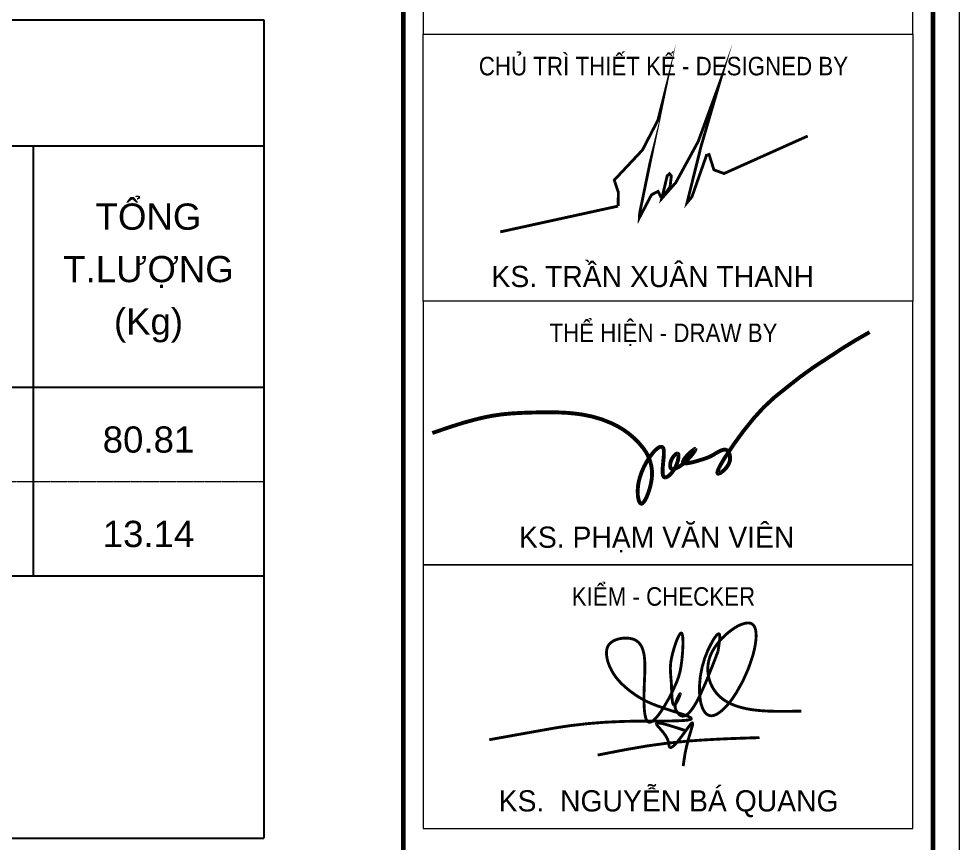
# Model space of a CAD drawing. Header units: millimetres. Extents: x 19378 to 270036, y -611253 to -548347.
# Drawn here: x 225194 to 228036, y -557339 to -554849 of the extents above; entities that cross this region are included whole.
import ezdxf
from ezdxf.enums import TextEntityAlignment as Align

# ---------------------------------------------------------------- set-up
doc = ezdxf.new("R2010")
doc.units = ezdxf.units.MM
doc.header["$MEASUREMENT"] = 0
doc.linetypes.add('HIDDEN', pattern=[0.375, 0.25, -0.125])
doc.linetypes.add('HIDDENX2', pattern=[0.75, 0.5, -0.25])
doc.layers.get('Defpoints').update_dxf_attribs({"color": 1})
doc.layers.add('Khungten_LCDI', color=7, linetype='Continuous')
for name, color, linetype, lineweight in [('LC ISO', 153, 'Continuous', 13), ('LC MANH DUT', 35, 'HIDDEN', 5), ('LC Net dam 1', 30, 'Continuous', 30), ('LC Net thay', 7, 'Continuous', 25), ('LC Text1', 3, 'Continuous', 20), ('NetMo', 9, 'HIDDENX2', 0), ('TextThep', 7, 'Continuous', 0)]:
    doc.layers.add(name, color=color, linetype=linetype, lineweight=lineweight)
doc.styles.add('Hoa', font='micross.ttf')
doc.styles.add('Khungten', font='VHAVAN.TTF', dxfattribs={"width": 0.9, "height": 5000})
doc.styles.add('Thuong', font='micross.ttf')
doc.styles.add('Title', font='VHBLACK.TTF', dxfattribs={"width": 0.8})
doc.styles.add('VnAvantH', font='VHAVANB.TTF', dxfattribs={"width": 0.6})

# ---------------------------------------------------------------- blocks, each defined once
blk = doc.blocks.new('NGUYEN BA QUANG')
at = {"layer": 'LC ISO', "const_width": 54}
for points in [[(906, 1114, 0.006821), (929, 1272, 0.011774), (937, 1340, 0.026266), (938, 1394, 0.052103), (935, 1423, 0.076783), (930, 1436, 0.163971), (923, 1442, 0.170042), (914, 1442, 0.080479), (902, 1436, 0.05585), (881, 1417, 0.031056), (847, 1375, 0.025203), (791, 1286, 0.116129), (556, 476, 0.061974), (575, 166, 0.045365), (610, 47, 0.070676), (660, -41, 0.091415), (710, -86, 0.146905), (783, -104, 0.068448), (833, -95, 0.049636), (885, -72, 0.053986), (978, -6, 0.029209), (1056, 69, 0.021304), (1134, 162, 0.025491), (1250, 329, 0.068873), (1561, 1027, 0.01773), (1596, 1171, 0.037697), (1624, 1368, 0.029037), (1623, 1453, 0.04288), (1613, 1525, 0.066726), (1590, 1583, 0.100495), (1556, 1623, 0.111871), (1508, 1644, 0.054631), (1469, 1647, 0.041179), (1426, 1643, 0.04561), (1355, 1623, 0.04967), (1225, 1558, 0.109429), (829, 1164, 0.05047), (753, 1012, 0.368126), (1079, 156, 0.040655), (1223, 90, 0.031441), (1383, 42, 0.023503), (1557, 9, 0.017084), (1742, -10, 0.011936), (1936, -19, 0.009133), (2206, -21, 0.002915), (2480, -16)], [(-3416, -557, -0.001023), (-2231, -345, -0.008385), (-1869, -289, -0.026114), (-905, -212, -0.007166), (-491, -205, 0.001773), (-49, -203, 0.009736), (200, -197, 0.025773), (331, -186, 0.054465), (383, -173, 0.09183), (397, -166, 0.386262), (399, -152, 0.129793), (379, -135, 0.036801), (321, -108, 0.016128), (184, -59, -0.006736), (-183, 62, -0.023924), (-416, 154, -0.046785), (-684, 310, -0.041509), (-918, 503, -0.092678), (-1136, 813, -0.077778), (-1199, 1035, -0.070106), (-1196, 1141, -0.201572), (-1106, 1286, -0.091887), (-982, 1343, -0.118851), (-732, 1351, -0.227561), (-543, 1208, -0.055716), (-508, 1121, -0.035741), (-487, 1019, -0.022757), (-478, 904, -0.018678), (-477, 714, 0.005361), (-493, 294, 0.022501), (-487, 25, 0.024956), (-474, -85, 0.051878), (-451, -169, 0.084004), (-427, -209, 0.302699), (-372, -224, 0.091028), (-331, -204, 0.045769), (-285, -164, 0.031407), (-218, -87, 0.026473), (-114, 66, 0.038878), (124, 530, 0.063388), (207, 831, 0.030377), (243, 1236, 0.019395), (241, 1350, 0.050857), (231, 1429, 0.089259), (221, 1451, 0.446193), (202, 1454, 0.08967), (185, 1438, 0.048315), (156, 1388, 0.024568), (114, 1288, 0.037087), (24, 971, 0.06811), (7, 722, 0.007404), (19, 571, -0.009821), (27, 442, 0.013775), (38, 214, 0.023991), (46, 154, 0.068642), (58, 113, 0.168495), (71, 99, 0.190472), (82, 99, 0.135753), (102, 116, 0.042547), (133, 165, 0.037247), (185, 280, 0.083462), (192, 310, 0.752396), (189, 311, 0.077103), (170, 286, 0.067778), (106, 135, 0.079642), (97, 52, 0.07615), (107, 12, 0.090818), (168, -77, 0.162992), (233, -111, 0.134535), (287, -101, 0.046135), (315, -85, 0.0589), (372, -33, 0.033446), (431, 44, 0.020493), (492, 142, 0.018931), (584, 325, 0.012315), (712, 617, 0.006262), (906, 1114)], [(274, -380, 0.002584), (99, -322, 0.004829), (-9, -289, 0.009549), (-104, -262, 0.02019), (-180, -245, 0.020391), (-210, -242, 0.037792), (-233, -241, 0.083891), (-249, -244, 0.129866), (-256, -250, 0.170647), (-258, -257, 0.074142), (-257, -264, 0.04333), (-253, -271, 0.038982), (-240, -290, 0.018381), (-209, -327, -0.006145), (-155, -388, -0.017161), (-112, -442, -0.029179), (-72, -502, -0.056277), (-39, -577, -0.025416), (-31, -610, -0.003247), (-24, -652, 0.033316), (-18, -677, 0.055631), (-12, -689, 0.087521), (-5, -698, 0.15828), (8, -703, 0.07777), (18, -702, 0.051495), (30, -698, 0.04838), (50, -685, 0.02792), (72, -667, 0.021215), (104, -635, 0.012757), (138, -596, 0.011354), (192, -528, 0.005945), (265, -430, -0.007904), (360, -301, -0.011483), (384, -270, -0.027823), (404, -249, -0.066961), (415, -240, -0.123545), (420, -238, -0.248584), (424, -240, -0.12084), (426, -246, -0.064597), (426, -260, -0.027008), (421, -289, -0.011306), (411, -326, -0.007085), (384, -419, 0.007773), (340, -569, 0.03162), (266, -923, 0.004795), (248, -1055)], [(-1368, -847, -0.004051), (-800, -737, -0.026384), (342, -582, -0.006339), (726, -556, -0.004215), (1111, -537, -0.002629), (1689, -517)]]:
    blk.add_lwpolyline(points, format="xyb", dxfattribs=at)
blk = doc.blocks.new('Nha o can bo nhan vien Trung doan')
at = {"layer": 'Defpoints', "lineweight": 0}
blk.add_lwpolyline([(-1200, -14850), (-1200, 14850), (40800, 14850), (40800, -14850)], close=True, dxfattribs=at)
at = {"layer": 'Khungten_LCDI', "color": 5, "lineweight": 60}
blk.add_line((36600, 14650), (36600, -14650), dxfattribs=at)
at = {"layer": 'Khungten_LCDI', "color": 5, "lineweight": 25}
blk.add_line((40600, -14650), (40600, 14650), dxfattribs=at)
at = {"layer": 'Khungten_LCDI', "color": 5, "lineweight": 60}
blk.add_lwpolyline([(0, -14650), (0, 14650), (40600, 14650), (40600, -14650)], close=True, dxfattribs=at)
at = {"layer": 'Khungten_LCDI', "color": 9, "lineweight": 15}
for points in [[(36750, -1521.9), (40450, -1521.9), (40450, 446.3), (36750, 446.3)], [(36750, -1521.9), (40450, -1521.9), (40450, -3535.5), (36750, -3535.5)], [(36750, -5526.4), (40450, -5526.4), (40450, -3535.5), (36750, -3535.5)], [(36750, -7517.3), (40450, -7517.3), (40450, -5526.4), (36750, -5526.4)]]:
    blk.add_lwpolyline(points, close=True, dxfattribs=at)
at = {"layer": 'LC ISO', "const_width": 21.6}
for points in [[(38222.9, -2819), (38225.2, -2714.7), (38193.8, -2622.9), (38407, -2395.5), (38523.8, -2169.8), (38558.7, -2032.7), (38386, -2871.3), (38384, -2906.9), (38424.1, -2830.7), (38475.4, -2733.5), (38525, -2707.6), (38553, -2761.4), (38615.8, -2673.2), (38625.2, -2590.3), (38611.2, -2574.6), (38594.2, -2589.8), (38553, -2761.4), (38659, -2641.3), (38828.4, -2330.8), (38987.1, -1897.3), (38849.7, -2368.1), (38748.8, -2773.2), (38743.8, -2793.5), (38780.6, -2749.6), (38890.8, -2435.7), (38910.2, -2429.5), (38947.2, -2545.4), (39023.4, -2572.9), (39655.2, -2290)], [(37332.9, -3013.6), (38222.9, -2819)]]:
    blk.add_lwpolyline(points, dxfattribs=at)
at = {"layer": 'LC ISO', "const_width": 29.4}
blk.add_lwpolyline([(36819.7, -4532.4, -0.005589), (36989.1, -4475.2, -0.022453), (37202.6, -4416, -0.038343), (37420.5, -4384.3, -0.012299), (37598.3, -4377, -0.014061), (37777.6, -4376.9, -0.032435), (37955.1, -4393.2, -0.065887), (38168.6, -4456.3, -0.127402), (38413.9, -4647.5, -0.217203), (38473.5, -4901.2, -0.056046), (38440.9, -5010.2, -0.054981), (38418.7, -5051, -0.074917), (38407.7, -5062.4, -0.192631), (38397.5, -5065.7, -0.190426), (38388.5, -5059.9, -0.079856), (38381.1, -5046, -0.067464), (38372, -4999.8, -0.089823), (38386, -4871.7, -0.10427), (38490.7, -4676, -0.05658), (38522.4, -4646.7, -0.102761), (38542.6, -4636.9, -0.411767), (38564.8, -4648.5, -0.072182), (38568.3, -4664.4, -0.042063), (38567.7, -4711.6, 0.006515), (38560.1, -4796.7, 0.050846), (38560.7, -4843.3, 0.084642), (38565.4, -4858.7, 0.316888), (38580.1, -4867.1, 0.10557), (38595, -4861.9, 0.079173), (38621.3, -4840.4, 0.148897), (38678.8, -4717.8, 0.074472), (38678.9, -4696.7, 0.295229), (38672.3, -4687, 0.15701), (38666.2, -4687.7, 0.097298), (38649.9, -4699.8, 0.165018), (38616.5, -4769.1, 0.085117), (38617.4, -4788.6, 0.384735), (38637.5, -4804.4, 0.083003), (38654.7, -4801.1, 0.044183), (38675.2, -4791.7, 0.048448), (38721.7, -4758.5, 0.055197), (38787.7, -4688.2, 0.06223), (38805.8, -4659.3, 0.356145), (38806.3, -4653.1, 0.296448), (38800, -4654.4, 0.057996), (38762.4, -4684.2, 0.048541), (38723, -4728.3, 0.086608), (38713.9, -4746.2, 0.314867), (38716.8, -4757.1, 0.149234), (38730.8, -4761, 0.047589), (38752.9, -4759.5, 0.030742), (38810.2, -4746.3, 0.010919), (38887.9, -4722.1, 0.058476), (38947, -4694.1, -0.021304), (38991.3, -4668.6, -0.046344), (39012.9, -4660.1, -0.096698), (39032.5, -4658.2, -0.153723), (39049, -4665.4, -0.103714), (39061.2, -4682.2, -0.235546), (39056.8, -4769, -0.124446), (39000, -4830.6, -0.115248), (38981.2, -4838.9, -0.439421), (38973.6, -4834, -0.101123), (38974.3, -4824.1, -0.053735), (38987.4, -4791.5, -0.025453), (39028.9, -4719.6, -0.033469), (39248, -4420.5, -0.059013), (39490.8, -4193.5, -0.0344), (39817.5, -3958.6, -0.023249), (40123.3, -3770.7)], format="xyb", dxfattribs=at)
at = {"layer": 'LC Net dam 1', "xscale": 0.4, "yscale": 0.4, "zscale": 0.4}
blk.add_blockref('NGUYEN BA QUANG', (38615.8, -6625.3), dxfattribs=at)
at = {"color": 7, "style": 'Khungten', "width": 0.9}
for s, p in [('chñ tr× thiÕt kÕ - designed by', (38565.6, -1831.8)), ('thÓ hiÖn - draw by', (38565.6, -3845.4)), ('kiÓm - checker', (38565.6, -5836.3))]:
    blk.add_text(s, height=140, dxfattribs=at).set_placement(p, align=Align.CENTER)
at = {"color": 7, "style": 'VnAvantH'}
for s, p in [('ks. TRÇN XU¢N THANH ', (38514.7, -3430.5)), ('ks. PH¹M V¡N VI£N', (38514.7, -5398.7)), ('ks.  NGUYÔN B¸ QUANG', (38604.8, -7389.6))]:
    blk.add_text(s, height=160, dxfattribs=at).set_placement(p, align=Align.CENTER)
at = {"color": 7, "style": 'Khungten', "width": 0.8}
for tag, p in [('REVISION', (39498.8, -10746.3)), ('NGAYHT', (39546.1, -11609.4))]:
    blk.add_attdef(tag, text='', height=200, dxfattribs=at).set_placement(p, align=Align.CENTER)
at = {"layer": 'LC Text1', "style": 'Title', "width": 1.485915}
for tag, p, p2 in [('TENBANVE1', (36912.7, -8885.8), (40339.1, -8885.8)), ('TENBANVE2', (36912.7, -9562.5), (40339.1, -9562.5))]:
    blk.add_attdef(tag, text='', height=250, dxfattribs=at).set_placement(p, p2, align=Align.FIT)
at = {"layer": 'LC Text1', "style": 'Title', "width": 0.7}
blk.add_attdef('SOBANVE', text='', height=250, dxfattribs=at).set_placement((39562, -13896.2), align=Align.CENTER)

msp = doc.modelspace()

# ---------------------------------------------------------------- linework, layer by layer
at = {"layer": 'LC MANH DUT'}
msp.add_line((220342.7, -556246.4), (225934.2, -556246.4), dxfattribs=at)
at = {"layer": 'LC Net thay'}
for p, q in [((219867.5, -554852.5), (225934.2, -554852.5)), ((225934.2, -554852.5), (225934.2, -557323.6)), ((219867.5, -555232.7), (225934.2, -555232.7)), ((225237.3, -555232.7), (225237.3, -556531.6)), ((219867.5, -555961.3), (225934.2, -555961.3)), ((219867.5, -556531.6), (225934.2, -556531.6)), ((219867.5, -557323.6), (225934.2, -557323.6))]:
    msp.add_line(p, q, dxfattribs=at)
at = {"layer": 'LC Text1'}
msp.add_line((219867.5, -556531.6), (225934.2, -556531.6), dxfattribs=at)
at = {"layer": 'NetMo'}
msp.add_line((220342.7, -556531.6), (225934.2, -556531.6), dxfattribs=at)

# ---------------------------------------------------------------- block references
at = {"layer": 'LC Net thay', "xscale": 0.3999999999995706, "yscale": 0.3999999999995706, "zscale": 0.3999999999995706}
msp.add_blockref('Nha o can bo nhan vien Trung doan', (211715.6, -554287.2), dxfattribs=at)

# ---------------------------------------------------------------- texts
at = {"layer": 'LC Text1'}
for s, style, p in [('TỔNG', 'Hoa', (225585.7, -555486.1)), ('T.LƯỢNG', 'Hoa', (225585.7, -555644.5)), ('(Kg)', 'Thuong', (225585.7, -555802.9))]:
    msp.add_text(s, height=79.2, dxfattribs=dict(at, style=style)).set_placement(p, align=Align.CENTER)
at = {"layer": 'TextThep', "color": 7, "style": 'Hoa'}
for s, p in [('80.81', (225585.7, -556183.1)), ('13.14', (225585.7, -556468.2))]:
    msp.add_text(s, height=79.2, dxfattribs=at).set_placement(p, align=Align.BOTTOM_CENTER)

doc.saveas('drawing.dxf')
